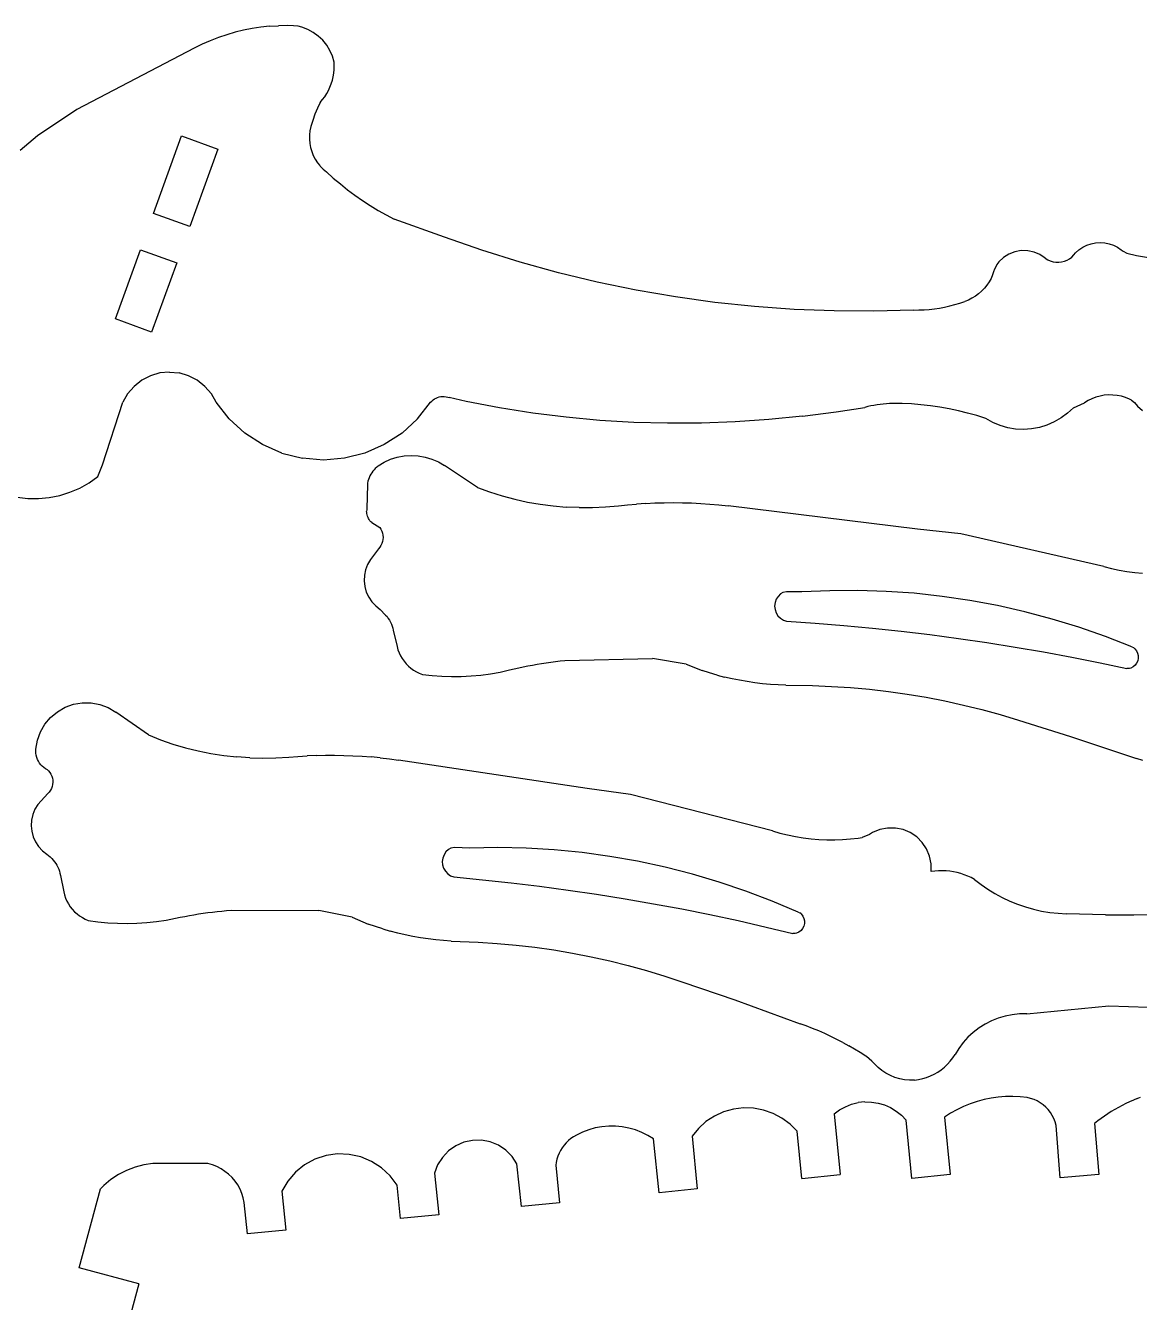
# Model space of a CAD drawing. Extents: x -177 to 177, y -98 to 98.
# Drawn here: x -21.1 to 54.9, y 11.2 to 98.3 of the extents above; entities that cross this region are included whole.
import ezdxf

# ---------------------------------------------------------------- set-up
doc = ezdxf.new("R2010")
doc.units = 0
doc.header["$MEASUREMENT"] = 0
doc.layers.get('0').update_dxf_attribs({"linetype": 'CONTINUOUS'})

msp = doc.modelspace()

# ---------------------------------------------------------------- linework, layer by layer
for p, q in [((-7.371, 97.635), (-7.937, 97.442)), ((-6.796, 97.802), (-7.371, 97.635)), ((-6.215, 97.944), (-6.796, 97.802)), ((-5.628, 98.06), (-6.215, 97.944)), ((-5.037, 98.15), (-5.628, 98.06)), ((-4.442, 98.215), (-5.037, 98.15)), ((-4.442, 98.215), (-3.845, 98.253)), ((-3.247, 98.265), (-3.845, 98.253)), ((-2.807, 98.255), (-3.247, 98.265)), ((-2.495, 98.214), (-2.807, 98.255)), ((-2.236, 98.153), (-2.495, 98.214)), ((-1.84, 98.002), (-2.236, 98.153)), ((-1.467, 97.799), (-1.84, 98.002)), ((-1.123, 97.55), (-1.467, 97.799)), ((-9.578, 96.719), (-17.591, 92.539)), ((-9.042, 96.984), (-9.578, 96.719)), ((-8.495, 97.226), (-9.042, 96.984)), ((-7.937, 97.442), (-8.495, 97.226)), ((-0.816, 97.257), (-1.123, 97.55)), ((-0.55, 96.926), (-0.816, 97.257)), ((-0.331, 96.563), (-0.55, 96.926)), ((-0.161, 96.174), (-0.331, 96.563)), ((-0.043, 95.766), (-0.161, 96.174)), ((-0.105, 94.776), (-0.065, 95.022)), ((-0.065, 95.022), (-0.041, 95.269)), ((-0.034, 95.518), (-0.043, 95.766)), ((-0.041, 95.269), (-0.034, 95.518)), ((-0.325, 94.064), (-0.236, 94.297)), ((-0.236, 94.297), (-0.162, 94.534)), ((-0.162, 94.534), (-0.105, 94.776)), ((-0.995, 93.023), (-0.833, 93.212)), ((-0.833, 93.212), (-0.685, 93.412)), ((-0.685, 93.412), (-0.55, 93.621)), ((-0.55, 93.621), (-0.43, 93.839)), ((-0.43, 93.839), (-0.325, 94.064)), ((-17.591, 92.539), (-20.274, 90.751)), ((-1.186, 92.624), (-1.356, 92.215)), ((-0.995, 93.023), (-1.186, 92.624)), ((-1.504, 91.798), (-1.629, 91.373)), ((-1.356, 92.215), (-1.504, 91.798)), ((-20.274, 90.751), (-21.452, 89.749)), ((-12.358, 85.439), (-10.446, 90.73)), ((-10.446, 90.73), (-7.978, 89.837)), ((-1.722, 90.804), (-1.726, 90.516)), ((-1.69, 91.091), (-1.722, 90.804)), ((-1.629, 91.373), (-1.69, 91.091)), ((-7.978, 89.837), (-9.889, 84.547)), ((-1.726, 90.516), (-1.702, 90.228)), ((-1.702, 90.228), (-1.649, 89.945)), ((-1.649, 89.945), (-1.569, 89.667)), ((-1.569, 89.667), (-1.463, 89.399)), ((-1.463, 89.399), (-1.33, 89.143)), ((-1.33, 89.143), (-1.173, 88.901)), ((-1.173, 88.901), (-1.027, 88.718)), ((-1.027, 88.718), (-1.023, 88.715)), ((-1.023, 88.715), (-0.993, 88.676)), ((-0.993, 88.676), (-0.791, 88.469)), ((-0.791, 88.469), (-0.57, 88.284)), ((-0.57, 88.284), (-0.101, 87.864)), ((-0.101, 87.864), (0.381, 87.458)), ((0.381, 87.458), (0.874, 87.067)), ((0.874, 87.067), (1.38, 86.692)), ((1.38, 86.692), (1.896, 86.331)), ((1.896, 86.331), (2.423, 85.987)), ((-9.889, 84.547), (-12.358, 85.439)), ((2.423, 85.987), (2.96, 85.658)), ((2.96, 85.658), (3.507, 85.346)), ((3.507, 85.346), (4.063, 85.051)), ((7.476, 83.832), (4.063, 85.051)), ((10.041, 82.936), (7.476, 83.832)), ((-14.957, 78.248), (-13.25, 82.971)), ((-13.25, 82.971), (-10.782, 82.079)), ((12.634, 82.125), (10.041, 82.936)), ((46.388, 82.831), (45.978, 82.672)), ((46.821, 82.908), (46.388, 82.831)), ((47.261, 82.901), (46.821, 82.908)), ((47.691, 82.81), (47.261, 82.901)), ((48.096, 82.639), (47.691, 82.81)), ((50.406, 82.613), (50.524, 82.769)), ((50.524, 82.769), (50.758, 82.972)), ((50.758, 82.972), (51.016, 83.142)), ((51.016, 83.142), (51.294, 83.278)), ((51.294, 83.278), (51.588, 83.377)), ((51.588, 83.377), (51.892, 83.437)), ((51.892, 83.437), (52.201, 83.457)), ((52.201, 83.457), (52.51, 83.437)), ((52.51, 83.437), (52.813, 83.377)), ((52.813, 83.377), (53.107, 83.278)), ((53.107, 83.278), (53.385, 83.142)), ((53.385, 83.142), (53.644, 82.972)), ((53.644, 82.972), (53.77, 82.863)), ((53.77, 82.863), (54.017, 82.738)), ((-10.782, 82.079), (-12.488, 77.356)), ((15.252, 81.401), (12.634, 82.125)), ((45.15, 81.953), (44.974, 81.58)), ((45.284, 82.139), (45.15, 81.953)), ((45.606, 82.439), (45.284, 82.139)), ((45.978, 82.672), (45.606, 82.439)), ((48.461, 82.394), (48.096, 82.639)), ((48.461, 82.394), (48.626, 82.289)), ((48.626, 82.289), (48.803, 82.207)), ((48.803, 82.207), (48.99, 82.149)), ((48.99, 82.149), (49.184, 82.118)), ((49.184, 82.118), (49.379, 82.113)), ((49.379, 82.113), (49.573, 82.135)), ((49.573, 82.135), (49.763, 82.183)), ((49.763, 82.183), (49.944, 82.257)), ((49.944, 82.257), (50.114, 82.354)), ((50.114, 82.354), (50.269, 82.473)), ((50.269, 82.473), (50.406, 82.613)), ((54.017, 82.738), (54.683, 82.587)), ((54.683, 82.587), (55.495, 82.436)), ((17.893, 80.763), (15.252, 81.401)), ((44.757, 81.015), (44.624, 80.777)), ((44.868, 81.263), (44.757, 81.015)), ((44.958, 81.52), (44.868, 81.263)), ((44.974, 81.58), (44.958, 81.52)), ((20.554, 80.213), (17.893, 80.763)), ((23.231, 79.751), (20.554, 80.213)), ((44.113, 80.143), (43.909, 79.963)), ((44.302, 80.34), (44.113, 80.143)), ((44.472, 80.552), (44.302, 80.34)), ((44.624, 80.777), (44.472, 80.552)), ((25.922, 79.379), (23.231, 79.751)), ((28.624, 79.095), (25.922, 79.379)), ((42.286, 79.224), (42.626, 79.324)), ((42.626, 79.324), (42.963, 79.436)), ((43.216, 79.537), (42.963, 79.436)), ((43.459, 79.659), (43.216, 79.537)), ((43.69, 79.802), (43.459, 79.659)), ((43.909, 79.963), (43.69, 79.802)), ((31.334, 78.901), (28.624, 79.095)), ((34.049, 78.797), (31.334, 78.901)), ((36.765, 78.782), (34.049, 78.797)), ((39.481, 78.858), (36.765, 78.782)), ((39.481, 78.858), (39.836, 78.861)), ((39.836, 78.861), (40.19, 78.876)), ((40.19, 78.876), (40.544, 78.903)), ((40.544, 78.903), (40.896, 78.943)), ((40.896, 78.943), (41.247, 78.995)), ((41.247, 78.995), (41.596, 79.059)), ((41.596, 79.059), (41.943, 79.136)), ((41.943, 79.136), (42.286, 79.224)), ((-12.488, 77.356), (-14.957, 78.248)), ((-13.169, 74.065), (-13.692, 73.65)), ((-12.577, 74.373), (-13.169, 74.065)), ((-11.936, 74.562), (-12.577, 74.373)), ((-11.272, 74.626), (-11.936, 74.562)), ((-11.272, 74.626), (-10.607, 74.562)), ((-9.967, 74.373), (-10.607, 74.562)), ((-9.374, 74.065), (-9.967, 74.373)), ((-8.851, 73.65), (-9.374, 74.065)), ((-13.692, 73.65), (-14.127, 73.144)), ((-8.417, 73.144), (-8.851, 73.65)), ((-15.849, 68.288), (-14.457, 72.563)), ((-14.127, 73.144), (-14.457, 72.563)), ((-8.087, 72.563), (-8.417, 73.144)), ((-7.197, 71.43), (-8.087, 72.563)), ((5.649, 71.43), (6.538, 72.563)), ((6.538, 72.563), (6.619, 72.648)), ((6.619, 72.648), (6.707, 72.724)), ((6.707, 72.724), (6.803, 72.791)), ((6.803, 72.791), (6.905, 72.847)), ((6.905, 72.847), (7.012, 72.892)), ((7.012, 72.892), (7.124, 72.926)), ((7.124, 72.926), (7.238, 72.949)), ((7.238, 72.949), (7.354, 72.959)), ((7.354, 72.959), (7.471, 72.958)), ((7.471, 72.958), (7.587, 72.944)), ((7.587, 72.944), (7.701, 72.918)), ((7.701, 72.918), (7.811, 72.881)), ((8.96, 72.623), (7.811, 72.881)), ((11.225, 72.189), (8.96, 72.623)), ((36.565, 72.311), (36.357, 72.265)), ((36.775, 72.352), (36.565, 72.311)), ((36.986, 72.388), (36.775, 72.352)), ((37.198, 72.418), (36.986, 72.388)), ((37.41, 72.443), (37.198, 72.418)), ((37.623, 72.463), (37.41, 72.443)), ((37.836, 72.478), (37.623, 72.463)), ((38.05, 72.487), (37.836, 72.478)), ((38.263, 72.491), (38.05, 72.487)), ((38.477, 72.489), (38.263, 72.491)), ((38.691, 72.483), (38.477, 72.489)), ((39.337, 72.449), (38.691, 72.483)), ((39.981, 72.396), (39.337, 72.449)), ((40.623, 72.322), (39.981, 72.396)), ((41.263, 72.228), (40.623, 72.322)), ((50.374, 72.194), (51.124, 72.532)), ((51.375, 72.683), (51.124, 72.532)), ((51.638, 72.81), (51.375, 72.683)), ((51.913, 72.912), (51.638, 72.81)), ((52.196, 72.989), (51.913, 72.912)), ((52.484, 73.039), (52.196, 72.989)), ((52.776, 73.063), (52.484, 73.039)), ((53.069, 73.059), (52.776, 73.063)), ((53.361, 73.028), (53.069, 73.059)), ((53.648, 72.971), (53.361, 73.028)), ((53.929, 72.887), (53.648, 72.971)), ((54.2, 72.778), (53.929, 72.887)), ((54.337, 72.708), (54.2, 72.778)), ((54.337, 72.708), (54.553, 72.54)), ((54.553, 72.54), (54.759, 72.306)), ((54.759, 72.306), (55.099, 72.01)), ((13.503, 71.829), (11.225, 72.189)), ((15.792, 71.543), (13.503, 71.829)), ((18.088, 71.33), (15.792, 71.543)), ((31.902, 71.613), (29.607, 71.381)), ((31.902, 71.613), (34.187, 71.92)), ((34.187, 71.92), (36.149, 72.214)), ((36.357, 72.265), (36.149, 72.214)), ((41.899, 72.114), (41.263, 72.228)), ((42.532, 71.981), (41.899, 72.114)), ((43.16, 71.827), (42.532, 71.981)), ((43.783, 71.654), (43.16, 71.827)), ((44.4, 71.461), (43.783, 71.654)), ((44.873, 71.194), (44.4, 71.461)), ((49.544, 71.494), (49.073, 71.22)), ((49.979, 71.82), (49.544, 71.494)), ((50.374, 72.194), (49.979, 71.82)), ((-6.135, 70.458), (-7.197, 71.43)), ((5.649, 71.43), (4.586, 70.458)), ((20.39, 71.192), (18.088, 71.33)), ((22.696, 71.128), (20.39, 71.192)), ((25.002, 71.138), (22.696, 71.128)), ((27.306, 71.222), (25.002, 71.138)), ((29.607, 71.381), (27.306, 71.222)), ((45.375, 70.982), (44.873, 71.194)), ((45.897, 70.83), (45.375, 70.982)), ((46.433, 70.74), (45.897, 70.83)), ((46.977, 70.712), (46.433, 70.74)), ((47.519, 70.746), (46.977, 70.712)), ((48.055, 70.844), (47.519, 70.746)), ((48.575, 71.002), (48.055, 70.844)), ((49.073, 71.22), (48.575, 71.002)), ((-4.927, 69.673), (-6.135, 70.458)), ((4.586, 70.458), (3.379, 69.673)), ((-3.606, 69.096), (-4.927, 69.673)), ((-3.606, 69.096), (-2.21, 68.744)), ((2.058, 69.096), (0.662, 68.744)), ((3.379, 69.673), (2.058, 69.096)), ((3.806, 68.675), (4.263, 68.82)), ((4.263, 68.82), (4.735, 68.91)), ((4.735, 68.91), (5.214, 68.941)), ((5.214, 68.941), (5.693, 68.915)), ((5.693, 68.915), (6.166, 68.831)), ((6.166, 68.831), (6.625, 68.691)), ((-16.149, 67.501), (-15.849, 68.288)), ((-0.774, 68.626), (-2.21, 68.744)), ((0.662, 68.744), (-0.774, 68.626)), ((2.677, 67.964), (2.596, 67.865)), ((2.765, 68.058), (2.677, 67.964)), ((2.86, 68.144), (2.765, 68.058)), ((2.86, 68.144), (2.96, 68.224)), ((2.96, 68.224), (3.369, 68.475)), ((3.369, 68.475), (3.806, 68.675)), ((6.625, 68.691), (7.064, 68.497)), ((7.064, 68.497), (7.476, 68.251)), ((9.726, 66.751), (7.476, 68.251)), ((-16.745, 67.075), (-16.149, 67.501)), ((2.267, 67.176), (2.241, 67.051)), ((2.301, 67.3), (2.267, 67.176)), ((2.344, 67.42), (2.301, 67.3)), ((2.395, 67.538), (2.344, 67.42)), ((2.455, 67.652), (2.395, 67.538)), ((2.522, 67.761), (2.455, 67.652)), ((2.596, 67.865), (2.522, 67.761)), ((-19.476, 66.062), (-18.757, 66.205)), ((-18.757, 66.205), (-18.057, 66.423)), ((-18.057, 66.423), (-17.384, 66.714)), ((-17.384, 66.714), (-16.745, 67.075)), ((2.224, 66.924), (2.187, 65.32)), ((2.241, 67.051), (2.224, 66.924)), ((9.726, 66.751), (10.563, 66.447)), ((10.563, 66.447), (11.412, 66.18)), ((-21.666, 66.099), (-20.939, 66.009)), ((-20.939, 66.009), (-20.206, 65.997)), ((-20.206, 65.997), (-19.476, 66.062)), ((11.412, 66.18), (12.272, 65.95)), ((12.272, 65.95), (13.142, 65.759)), ((13.142, 65.759), (14.018, 65.606)), ((14.018, 65.606), (14.901, 65.492)), ((14.901, 65.492), (15.788, 65.417)), ((16.678, 65.38), (15.788, 65.417)), ((16.678, 65.38), (17.568, 65.383)), ((17.568, 65.383), (18.457, 65.425)), ((18.457, 65.425), (19.344, 65.506)), ((19.344, 65.506), (19.965, 65.571)), ((19.965, 65.571), (20.588, 65.623)), ((21.211, 65.665), (20.588, 65.623)), ((21.211, 65.665), (21.835, 65.694)), ((21.835, 65.694), (22.459, 65.712)), ((22.459, 65.712), (23.084, 65.718)), ((23.084, 65.718), (23.709, 65.712)), ((23.709, 65.712), (24.333, 65.694)), ((24.333, 65.694), (24.957, 65.665)), ((24.957, 65.665), (25.581, 65.623)), ((25.581, 65.623), (26.203, 65.571)), ((26.203, 65.571), (26.824, 65.506)), ((39.744, 63.915), (26.824, 65.506)), ((2.178, 65.232), (2.175, 65.144)), ((2.18, 65.056), (2.175, 65.144)), ((2.187, 65.32), (2.178, 65.232)), ((2.191, 64.968), (2.18, 65.056)), ((2.21, 64.881), (2.191, 64.968)), ((2.236, 64.797), (2.21, 64.881)), ((2.268, 64.714), (2.236, 64.797)), ((2.306, 64.635), (2.268, 64.714)), ((2.351, 64.559), (2.306, 64.635)), ((2.402, 64.486), (2.351, 64.559)), ((2.458, 64.418), (2.402, 64.486)), ((2.52, 64.355), (2.458, 64.418)), ((2.52, 64.355), (3.071, 64.017)), ((3.071, 64.017), (3.151, 63.898)), ((3.151, 63.898), (3.215, 63.769)), ((3.215, 63.769), (3.261, 63.632)), ((3.261, 63.632), (3.289, 63.491)), ((42.708, 63.586), (39.744, 63.915)), ((3.151, 62.797), (3.071, 62.677)), ((3.215, 62.926), (3.151, 62.797)), ((3.261, 63.062), (3.215, 62.926)), ((3.289, 63.204), (3.261, 63.062)), ((3.289, 63.491), (3.298, 63.347)), ((3.298, 63.347), (3.289, 63.204)), ((52.447, 61.357), (42.708, 63.586)), ((2.976, 62.569), (2.434, 61.834)), ((3.071, 62.677), (2.976, 62.569)), ((2.102, 61.14), (2.023, 60.762)), ((2.24, 61.5), (2.102, 61.14)), ((2.434, 61.834), (2.24, 61.5)), ((52.447, 61.357), (52.969, 61.223)), ((52.969, 61.223), (53.496, 61.111)), ((53.496, 61.111), (54.027, 61.019)), ((54.027, 61.019), (54.561, 60.947)), ((2.023, 60.762), (2.005, 60.377)), ((2.005, 60.377), (2.048, 59.993)), ((54.561, 60.947), (55.098, 60.896)), ((2.048, 59.993), (2.152, 59.621)), ((2.152, 59.621), (2.313, 59.27)), ((2.313, 59.27), (2.528, 58.95)), ((30.235, 59.322), (30.108, 59.123)), ((30.402, 59.489), (30.235, 59.322)), ((30.55, 59.581), (30.402, 59.489)), ((30.816, 59.638), (30.55, 59.581)), ((31.851, 59.626), (30.816, 59.638)), ((33.767, 59.712), (31.851, 59.626)), ((35.684, 59.725), (33.767, 59.712)), ((37.6, 59.664), (35.684, 59.725)), ((39.513, 59.531), (37.6, 59.664)), ((41.42, 59.324), (39.513, 59.531)), ((43.317, 59.045), (41.42, 59.324)), ((2.528, 58.95), (2.791, 58.667)), ((2.791, 58.667), (3.095, 58.43)), ((3.095, 58.43), (3.47, 58.051)), ((30.029, 58.9), (30.001, 58.665)), ((30.001, 58.665), (30.027, 58.43)), ((30.027, 58.43), (30.104, 58.206)), ((30.108, 59.123), (30.029, 58.9)), ((45.202, 58.694), (43.317, 59.045)), ((47.072, 58.271), (45.202, 58.694)), ((3.47, 58.051), (3.565, 57.939)), ((3.565, 57.939), (3.651, 57.821)), ((3.651, 57.821), (3.73, 57.697)), ((3.73, 57.697), (3.8, 57.568)), ((3.8, 57.568), (3.861, 57.434)), ((30.104, 58.206), (30.228, 58.005)), ((30.228, 58.005), (30.395, 57.837)), ((30.395, 57.837), (30.594, 57.71)), ((30.594, 57.71), (30.817, 57.63)), ((30.817, 57.63), (32.774, 57.498)), ((32.774, 57.498), (34.73, 57.34)), ((48.925, 57.777), (47.072, 58.271)), ((50.757, 57.213), (48.925, 57.777)), ((3.861, 57.434), (3.913, 57.297)), ((3.913, 57.297), (3.956, 57.156)), ((3.956, 57.156), (3.989, 57.013)), ((3.989, 57.013), (4.253, 55.901)), ((34.73, 57.34), (36.684, 57.157)), ((36.684, 57.157), (38.635, 56.95)), ((38.635, 56.95), (40.584, 56.717)), ((40.584, 56.717), (42.529, 56.459)), ((52.567, 56.578), (50.757, 57.213)), ((4.253, 55.901), (4.312, 55.686)), ((42.529, 56.459), (44.471, 56.176)), ((44.471, 56.176), (46.409, 55.868)), ((46.409, 55.868), (48.343, 55.535)), ((54.351, 55.876), (52.567, 56.578)), ((54.351, 55.876), (54.471, 55.827)), ((54.559, 55.749), (54.471, 55.827)), ((4.312, 55.686), (4.389, 55.476)), ((4.389, 55.476), (4.484, 55.274)), ((4.484, 55.274), (4.595, 55.08)), ((4.595, 55.08), (4.723, 54.897)), ((4.723, 54.897), (4.866, 54.725)), ((14.742, 54.839), (15.058, 54.88)), ((15.058, 54.88), (15.375, 54.916)), ((15.375, 54.916), (15.692, 54.949)), ((15.692, 54.949), (21.664, 55.096)), ((23.957, 54.695), (21.664, 55.096)), ((48.343, 55.535), (50.272, 55.177)), ((50.272, 55.177), (52.197, 54.795)), ((54.559, 55.749), (54.672, 55.612)), ((54.672, 55.612), (54.753, 55.454)), ((54.764, 54.93), (54.691, 54.768)), ((54.753, 55.454), (54.796, 55.282)), ((54.8, 55.104), (54.764, 54.93)), ((54.796, 55.282), (54.8, 55.104)), ((4.866, 54.725), (5.022, 54.566)), ((5.022, 54.566), (5.192, 54.421)), ((5.192, 54.421), (5.374, 54.291)), ((5.374, 54.291), (5.566, 54.178)), ((5.566, 54.178), (5.767, 54.08)), ((5.767, 54.08), (5.976, 54.001)), ((9.958, 53.955), (10.617, 54.045)), ((10.617, 54.045), (11.272, 54.162)), ((11.272, 54.162), (11.922, 54.307)), ((11.922, 54.307), (12.232, 54.381)), ((12.232, 54.381), (12.543, 54.451)), ((12.543, 54.451), (12.855, 54.518)), ((12.855, 54.518), (13.168, 54.581)), ((13.168, 54.581), (13.481, 54.64)), ((13.481, 54.64), (13.795, 54.696)), ((13.795, 54.696), (14.11, 54.747)), ((14.11, 54.747), (14.426, 54.795)), ((14.426, 54.795), (14.742, 54.839)), ((23.957, 54.695), (25.063, 54.263)), ((25.566, 54.103), (25.063, 54.263)), ((26.073, 53.956), (25.566, 54.103)), ((52.197, 54.795), (54.023, 54.407)), ((54.195, 54.407), (54.023, 54.407)), ((54.289, 54.431), (54.195, 54.407)), ((54.447, 54.512), (54.289, 54.431)), ((54.583, 54.626), (54.447, 54.512)), ((54.691, 54.768), (54.583, 54.626)), ((5.976, 54.001), (6.637, 53.924)), ((6.637, 53.924), (7.3, 53.874)), ((7.3, 53.874), (7.965, 53.852)), ((7.965, 53.852), (8.631, 53.859)), ((8.631, 53.859), (9.295, 53.893)), ((9.295, 53.893), (9.958, 53.955)), ((26.073, 53.956), (26.584, 53.822)), ((27.098, 53.703), (26.584, 53.822)), ((27.615, 53.597), (27.098, 53.703)), ((28.135, 53.506), (27.615, 53.597)), ((28.657, 53.428), (28.135, 53.506)), ((29.181, 53.364), (28.657, 53.428)), ((29.707, 53.315), (29.181, 53.364)), ((30.233, 53.279), (29.707, 53.315)), ((30.761, 53.258), (30.233, 53.279)), ((30.761, 53.258), (32.587, 53.234)), ((32.587, 53.234), (33.885, 53.184)), ((33.885, 53.184), (35.18, 53.101)), ((35.18, 53.101), (36.474, 52.985)), ((36.474, 52.985), (37.764, 52.836)), ((37.764, 52.836), (39.049, 52.654)), ((39.049, 52.654), (40.33, 52.439)), ((40.33, 52.439), (41.605, 52.192)), ((-19.38, 51.067), (-18.913, 51.455)), ((-18.913, 51.455), (-18.387, 51.756)), ((-18.387, 51.756), (-17.815, 51.961)), ((-17.815, 51.961), (-17.217, 52.063)), ((-17.217, 52.063), (-16.61, 52.058)), ((-16.61, 52.058), (-16.014, 51.948)), ((-16.014, 51.948), (-15.445, 51.735)), ((-15.445, 51.735), (-14.923, 51.427)), ((-12.714, 49.867), (-14.923, 51.427)), ((41.605, 52.192), (42.873, 51.912)), ((42.873, 51.912), (44.133, 51.599)), ((44.133, 51.599), (45.385, 51.255)), ((-20.075, 50.077), (-19.771, 50.603)), ((-19.771, 50.603), (-19.38, 51.067)), ((45.385, 51.255), (46.628, 50.878)), ((46.628, 50.878), (50.188, 49.763)), ((-20.282, 49.507), (-20.075, 50.077)), ((-12.714, 49.867), (-11.886, 49.54)), ((50.188, 49.763), (54.688, 48.263)), ((-20.392, 48.766), (-20.387, 48.909)), ((-20.387, 48.909), (-20.282, 49.507)), ((-11.886, 49.54), (-11.044, 49.25)), ((-11.044, 49.25), (-10.191, 48.998)), ((-10.191, 48.998), (-9.327, 48.783)), ((-9.327, 48.783), (-8.454, 48.606)), ((-20.383, 48.622), (-20.392, 48.766)), ((-20.36, 48.48), (-20.383, 48.622)), ((-20.323, 48.341), (-20.36, 48.48)), ((-20.272, 48.206), (-20.323, 48.341)), ((-20.208, 48.078), (-20.272, 48.206)), ((-20.132, 47.956), (-20.208, 48.078)), ((-20.043, 47.842), (-20.132, 47.956)), ((-8.454, 48.606), (-7.575, 48.468)), ((-7.575, 48.468), (-6.69, 48.369)), ((-5.802, 48.309), (-6.69, 48.369)), ((-5.802, 48.309), (-4.912, 48.288)), ((-4.912, 48.288), (-4.022, 48.305)), ((-4.022, 48.305), (-3.133, 48.362)), ((-3.133, 48.362), (-2.51, 48.41)), ((-2.51, 48.41), (-1.887, 48.446)), ((-1.263, 48.471), (-1.887, 48.446)), ((-1.263, 48.471), (-0.638, 48.483)), ((-0.638, 48.483), (-0.013, 48.484)), ((-0.013, 48.484), (0.611, 48.473)), ((0.611, 48.473), (1.236, 48.45)), ((1.236, 48.45), (1.859, 48.416)), ((1.859, 48.416), (2.482, 48.37)), ((3.104, 48.312), (2.482, 48.37)), ((3.104, 48.312), (3.725, 48.242)), ((3.725, 48.242), (4.345, 48.16)), ((17.217, 46.222), (4.345, 48.16)), ((55.122, 48.12), (54.688, 48.263)), ((-19.944, 47.737), (-20.043, 47.842)), ((-19.835, 47.643), (-19.944, 47.737)), ((-19.718, 47.561), (-19.835, 47.643)), ((-19.592, 47.49), (-19.718, 47.561)), ((-19.533, 47.425), (-19.592, 47.49)), ((-19.533, 47.425), (-19.441, 47.314)), ((-19.441, 47.314), (-19.364, 47.192)), ((-19.364, 47.192), (-19.304, 47.061)), ((-19.304, 47.061), (-19.261, 46.924)), ((-19.326, 46.219), (-19.394, 46.092)), ((-19.276, 46.354), (-19.326, 46.219)), ((-19.244, 46.494), (-19.276, 46.354)), ((-19.261, 46.924), (-19.237, 46.782)), ((-19.231, 46.638), (-19.244, 46.494)), ((-19.237, 46.782), (-19.231, 46.638)), ((20.17, 45.812), (17.217, 46.222)), ((-19.575, 45.868), (-20.255, 45.126)), ((-19.477, 45.974), (-19.575, 45.868)), ((-19.394, 46.092), (-19.477, 45.974)), ((29.846, 43.321), (20.17, 45.812)), ((-20.594, 44.439), (-20.677, 44.064)), ((-20.452, 44.796), (-20.594, 44.439)), ((-20.255, 45.126), (-20.452, 44.796)), ((-20.677, 44.064), (-20.7, 43.681)), ((-20.7, 43.681), (-20.662, 43.298)), ((-20.662, 43.298), (-20.564, 42.927)), ((-20.564, 42.927), (-20.408, 42.576)), ((29.846, 43.321), (30.364, 43.173)), ((30.364, 43.173), (30.888, 43.047)), ((30.888, 43.047), (31.416, 42.94)), ((31.416, 42.94), (31.948, 42.854)), ((31.948, 42.854), (32.483, 42.789)), ((32.483, 42.789), (33.02, 42.745)), ((33.02, 42.745), (33.558, 42.721)), ((33.558, 42.721), (34.097, 42.718)), ((34.097, 42.718), (34.635, 42.737)), ((34.635, 42.737), (35.173, 42.776)), ((35.173, 42.776), (35.708, 42.836)), ((35.708, 42.836), (35.965, 42.875)), ((36.474, 43.071), (35.965, 42.875)), ((36.685, 43.211), (36.474, 43.071)), ((37.178, 43.414), (36.685, 43.211)), ((37.701, 43.516), (37.178, 43.414)), ((38.233, 43.515), (37.701, 43.516)), ((38.756, 43.411), (38.233, 43.515)), ((39.248, 43.207), (38.756, 43.411)), ((39.691, 42.911), (39.248, 43.207)), ((40.068, 42.535), (39.691, 42.911)), ((-20.408, 42.576), (-20.198, 42.254)), ((-20.198, 42.254), (-19.939, 41.97)), ((-19.939, 41.97), (-19.639, 41.73)), ((7.586, 41.887), (7.455, 41.691)), ((7.759, 42.049), (7.586, 41.887)), ((7.909, 42.137), (7.759, 42.049)), ((8.176, 42.187), (7.909, 42.137)), ((9.21, 42.147), (8.176, 42.187)), ((11.128, 42.181), (9.21, 42.147)), ((13.045, 42.142), (11.128, 42.181)), ((14.959, 42.03), (13.045, 42.142)), ((16.867, 41.845), (14.959, 42.03)), ((18.767, 41.587), (16.867, 41.845)), ((40.365, 42.093), (40.068, 42.535)), ((40.571, 41.601), (40.365, 42.093)), ((-19.639, 41.73), (-19.521, 41.643)), ((-19.521, 41.643), (-19.408, 41.549)), ((-19.408, 41.549), (-19.302, 41.448)), ((-19.302, 41.448), (-19.203, 41.339)), ((-19.203, 41.339), (-19.111, 41.225)), ((-19.111, 41.225), (-19.028, 41.104)), ((-19.028, 41.104), (-18.952, 40.978)), ((-18.952, 40.978), (-18.886, 40.847)), ((7.37, 41.47), (7.336, 41.236)), ((7.336, 41.236), (7.355, 41)), ((7.355, 41), (7.425, 40.775)), ((7.455, 41.691), (7.37, 41.47)), ((20.656, 41.257), (18.767, 41.587)), ((22.531, 40.855), (20.656, 41.257)), ((40.676, 41.079), (40.571, 41.601)), ((40.679, 40.546), (40.676, 41.079)), ((-18.886, 40.847), (-18.828, 40.712)), ((-18.828, 40.712), (-18.78, 40.573)), ((-18.78, 40.573), (-18.741, 40.432)), ((-18.741, 40.432), (-18.711, 40.288)), ((-18.711, 40.288), (-18.478, 39.169)), ((7.425, 40.775), (7.545, 40.57)), ((7.545, 40.57), (7.706, 40.398)), ((7.706, 40.398), (7.902, 40.265)), ((7.902, 40.265), (8.122, 40.18)), ((8.122, 40.18), (10.076, 39.994)), ((24.389, 40.381), (22.531, 40.855)), ((26.228, 39.838), (24.389, 40.381)), ((40.931, 40.579), (40.679, 40.546)), ((41.185, 40.598), (40.931, 40.579)), ((41.439, 40.603), (41.185, 40.598)), ((41.693, 40.593), (41.439, 40.603)), ((41.947, 40.569), (41.693, 40.593)), ((42.198, 40.531), (41.947, 40.569)), ((42.447, 40.479), (42.198, 40.531)), ((42.693, 40.414), (42.447, 40.479)), ((42.935, 40.334), (42.693, 40.414)), ((43.172, 40.241), (42.935, 40.334)), ((43.403, 40.135), (43.172, 40.241)), ((43.628, 40.016), (43.403, 40.135)), ((10.076, 39.994), (12.027, 39.784)), ((12.027, 39.784), (13.975, 39.549)), ((13.975, 39.549), (15.92, 39.288)), ((15.92, 39.288), (17.862, 39.003)), ((28.045, 39.224), (26.228, 39.838)), ((29.836, 38.541), (28.045, 39.224)), ((43.628, 40.016), (44.076, 39.668)), ((44.076, 39.668), (44.543, 39.344)), ((44.543, 39.344), (45.027, 39.047)), ((-18.478, 39.169), (-18.425, 38.952)), ((-18.425, 38.952), (-18.354, 38.74)), ((-18.354, 38.74), (-18.265, 38.535)), ((-18.265, 38.535), (-18.158, 38.339)), ((-18.158, 38.339), (-18.036, 38.152)), ((17.862, 39.003), (19.799, 38.692)), ((19.799, 38.692), (21.733, 38.357)), ((21.733, 38.357), (23.662, 37.997)), ((31.601, 37.79), (29.836, 38.541)), ((45.027, 39.047), (45.527, 38.776)), ((45.527, 38.776), (46.041, 38.534)), ((46.041, 38.534), (46.568, 38.32)), ((-18.036, 38.152), (-17.898, 37.977)), ((-17.898, 37.977), (-17.745, 37.814)), ((-17.745, 37.814), (-17.579, 37.664)), ((-17.579, 37.664), (-17.401, 37.529)), ((-17.401, 37.529), (-17.212, 37.41)), ((-10.543, 37.434), (-10.23, 37.496)), ((-10.23, 37.496), (-9.917, 37.554)), ((-9.917, 37.554), (-9.602, 37.608)), ((-9.602, 37.608), (-9.287, 37.659)), ((-9.287, 37.659), (-8.972, 37.706)), ((-8.972, 37.706), (-8.656, 37.749)), ((-8.656, 37.749), (-8.339, 37.788)), ((-8.339, 37.788), (-8.022, 37.824)), ((-8.022, 37.824), (-7.705, 37.856)), ((-7.705, 37.856), (-7.387, 37.884)), ((-7.387, 37.884), (-7.069, 37.908)), ((-7.069, 37.908), (-1.095, 37.894)), ((1.186, 37.43), (-1.095, 37.894)), ((23.662, 37.997), (25.586, 37.612)), ((25.586, 37.612), (27.505, 37.202)), ((31.601, 37.79), (31.719, 37.738)), ((31.805, 37.658), (31.719, 37.738)), ((31.805, 37.658), (31.915, 37.518)), ((31.915, 37.518), (31.991, 37.358)), ((46.568, 38.32), (47.105, 38.136)), ((47.105, 38.136), (47.652, 37.982)), ((47.652, 37.982), (48.206, 37.858)), ((48.206, 37.858), (48.767, 37.764)), ((48.767, 37.764), (49.331, 37.702)), ((49.331, 37.702), (49.899, 37.671)), ((52.563, 37.599), (49.899, 37.671)), ((52.563, 37.599), (53.535, 37.589)), ((53.535, 37.589), (54.508, 37.599)), ((54.508, 37.599), (55.479, 37.627)), ((-17.212, 37.41), (-17.013, 37.308)), ((-17.013, 37.308), (-16.807, 37.223)), ((-16.807, 37.223), (-16.148, 37.127)), ((-16.148, 37.127), (-15.486, 37.06)), ((-15.486, 37.06), (-14.822, 37.02)), ((-14.822, 37.02), (-14.157, 37.009)), ((-14.157, 37.009), (-13.492, 37.025)), ((-13.492, 37.025), (-12.828, 37.069)), ((-12.828, 37.069), (-12.166, 37.141)), ((-12.166, 37.141), (-11.508, 37.241)), ((-11.508, 37.241), (-10.855, 37.368)), ((-10.855, 37.368), (-10.543, 37.434)), ((1.186, 37.43), (2.281, 36.969)), ((2.779, 36.795), (2.281, 36.969)), ((3.282, 36.635), (2.779, 36.795)), ((3.282, 36.635), (3.789, 36.488)), ((27.505, 37.202), (29.418, 36.768)), ((29.418, 36.768), (31.233, 36.332)), ((31.911, 36.674), (31.799, 36.535)), ((31.988, 36.834), (31.911, 36.674)), ((32.029, 37.007), (31.988, 36.834)), ((31.991, 37.358), (32.03, 37.184)), ((32.03, 37.184), (32.029, 37.007)), ((4.299, 36.354), (3.789, 36.488)), ((4.813, 36.235), (4.299, 36.354)), ((5.331, 36.129), (4.813, 36.235)), ((5.85, 36.037), (5.331, 36.129)), ((6.372, 35.959), (5.85, 36.037)), ((6.896, 35.896), (6.372, 35.959)), ((7.422, 35.846), (6.896, 35.896)), ((7.949, 35.811), (7.422, 35.846)), ((7.949, 35.811), (9.773, 35.738)), ((9.773, 35.738), (11.069, 35.653)), ((31.405, 36.327), (31.233, 36.332)), ((31.5, 36.348), (31.405, 36.327)), ((31.66, 36.425), (31.5, 36.348)), ((31.799, 36.535), (31.66, 36.425)), ((11.069, 35.653), (12.362, 35.535)), ((12.362, 35.535), (13.652, 35.384)), ((13.652, 35.384), (14.938, 35.2)), ((14.938, 35.2), (16.218, 34.983)), ((16.218, 34.983), (17.492, 34.734)), ((17.492, 34.734), (18.76, 34.452)), ((18.76, 34.452), (20.02, 34.138)), ((20.02, 34.138), (21.272, 33.791)), ((21.272, 33.791), (22.514, 33.413)), ((22.514, 33.413), (23.746, 33.003)), ((23.746, 33.003), (27.275, 31.793)), ((27.275, 31.793), (31.733, 30.172)), ((47.194, 30.84), (52.794, 31.383)), ((52.794, 31.383), (64.863, 31.021)), ((45.255, 30.549), (44.797, 30.366)), ((45.727, 30.688), (45.255, 30.549)), ((46.211, 30.783), (45.727, 30.688)), ((46.701, 30.834), (46.211, 30.783)), ((47.194, 30.84), (46.701, 30.834)), ((32.162, 30.017), (31.733, 30.172)), ((32.588, 29.852), (32.162, 30.017)), ((33.01, 29.679), (32.588, 29.852)), ((33.429, 29.495), (33.01, 29.679)), ((43.94, 29.881), (43.549, 29.581)), ((44.357, 30.143), (43.94, 29.881)), ((44.797, 30.366), (44.357, 30.143)), ((33.842, 29.303), (33.429, 29.495)), ((34.252, 29.101), (33.842, 29.303)), ((34.657, 28.89), (34.252, 29.101)), ((34.657, 28.89), (35.057, 28.67)), ((42.857, 28.88), (42.561, 28.485)), ((43.187, 29.246), (42.857, 28.88)), ((43.549, 29.581), (43.187, 29.246)), ((35.452, 28.441), (35.057, 28.67)), ((35.842, 28.204), (35.452, 28.441)), ((36.226, 27.958), (35.842, 28.204)), ((36.255, 27.938), (36.226, 27.958)), ((36.64, 27.618), (36.255, 27.938)), ((42.147, 27.832), (42.304, 28.065)), ((42.561, 28.485), (42.304, 28.065)), ((36.64, 27.618), (37.054, 27.195)), ((37.314, 26.978), (37.054, 27.195)), ((41.125, 26.875), (41.357, 27.035)), ((41.357, 27.035), (41.577, 27.211)), ((41.577, 27.211), (41.782, 27.403)), ((41.782, 27.403), (41.972, 27.61)), ((41.972, 27.61), (42.147, 27.832)), ((37.595, 26.789), (37.314, 26.978)), ((37.895, 26.629), (37.595, 26.789)), ((38.208, 26.501), (37.895, 26.629)), ((38.534, 26.405), (38.208, 26.501)), ((38.867, 26.343), (38.534, 26.405)), ((39.205, 26.315), (38.867, 26.343)), ((39.544, 26.322), (39.205, 26.315)), ((39.544, 26.322), (39.823, 26.363)), ((39.823, 26.363), (40.097, 26.426)), ((40.097, 26.426), (40.366, 26.509)), ((40.366, 26.509), (40.628, 26.612)), ((40.628, 26.612), (40.881, 26.734)), ((40.881, 26.734), (41.125, 26.875)), ((27.871, 24.423), (27.187, 24.339)), ((28.56, 24.403), (27.871, 24.423)), ((29.238, 24.28), (28.56, 24.403)), ((34.428, 24.287), (34.826, 24.509)), ((34.826, 24.509), (35.25, 24.677)), ((35.25, 24.677), (35.693, 24.787)), ((36.146, 24.838), (35.693, 24.787)), ((36.146, 24.838), (36.602, 24.829)), ((36.602, 24.829), (37.053, 24.76)), ((37.053, 24.76), (37.49, 24.633)), ((37.49, 24.633), (37.908, 24.449)), ((37.908, 24.449), (38.297, 24.212)), ((42.876, 24.517), (42.431, 24.303)), ((43.334, 24.704), (42.876, 24.517)), ((43.803, 24.861), (43.334, 24.704)), ((44.28, 24.99), (43.803, 24.861)), ((44.764, 25.088), (44.28, 24.99)), ((45.254, 25.157), (44.764, 25.088)), ((45.747, 25.195), (45.254, 25.157)), ((46.241, 25.202), (45.747, 25.195)), ((46.735, 25.179), (46.241, 25.202)), ((47.226, 25.126), (46.735, 25.179)), ((47.461, 25.074), (47.226, 25.126)), ((47.691, 24.998), (47.461, 25.074)), ((47.911, 24.901), (47.691, 24.998)), ((48.121, 24.781), (47.911, 24.901)), ((48.317, 24.642), (48.121, 24.781)), ((48.499, 24.484), (48.317, 24.642)), ((48.665, 24.308), (48.499, 24.484)), ((53.449, 24.466), (53.204, 24.327)), ((53.698, 24.599), (53.449, 24.466)), ((53.951, 24.725), (53.698, 24.599)), ((54.206, 24.844), (53.951, 24.725)), ((54.465, 24.957), (54.206, 24.844)), ((54.726, 25.063), (54.465, 24.957)), ((54.726, 25.063), (54.963, 25.163)), ((25.896, 23.867), (25.319, 23.491)), ((26.524, 24.152), (25.896, 23.867)), ((27.187, 24.339), (26.524, 24.152)), ((29.89, 24.055), (29.238, 24.28)), ((30.5, 23.735), (29.89, 24.055)), ((31.055, 23.326), (30.5, 23.735)), ((34.062, 24.015), (34.428, 24.287)), ((34.062, 24.015), (34.476, 19.876)), ((38.297, 24.212), (38.652, 23.925)), ((38.652, 23.925), (38.966, 23.595)), ((39.364, 19.615), (38.966, 23.595)), ((42, 24.061), (41.584, 23.794)), ((41.584, 23.794), (41.976, 19.876)), ((42.431, 24.303), (42, 24.061)), ((48.812, 24.117), (48.665, 24.308)), ((48.939, 23.912), (48.812, 24.117)), ((49.045, 23.696), (48.939, 23.912)), ((49.129, 23.47), (49.045, 23.696)), ((52.035, 23.539), (51.814, 23.364)), ((52.26, 23.709), (52.035, 23.539)), ((52.49, 23.873), (52.26, 23.709)), ((52.724, 24.03), (52.49, 23.873)), ((52.962, 24.182), (52.724, 24.03)), ((53.204, 24.327), (52.962, 24.182)), ((16.891, 22.768), (16.476, 22.563)), ((17.323, 22.934), (16.891, 22.768)), ((17.769, 23.06), (17.323, 22.934)), ((18.224, 23.143), (17.769, 23.06)), ((18.685, 23.185), (18.224, 23.143)), ((19.148, 23.184), (18.685, 23.185)), ((19.609, 23.14), (19.148, 23.184)), ((20.064, 23.054), (19.609, 23.14)), ((20.509, 22.926), (20.064, 23.054)), ((20.94, 22.758), (20.509, 22.926)), ((21.354, 22.551), (20.94, 22.758)), ((24.805, 23.032), (24.366, 22.501)), ((25.319, 23.491), (24.805, 23.032)), ((31.542, 22.838), (31.055, 23.326)), ((31.864, 19.615), (31.542, 22.838)), ((49.191, 23.236), (49.129, 23.47)), ((49.485, 19.661), (49.191, 23.236)), ((51.814, 23.364), (52.101, 19.876)), ((8.25, 21.84), (7.755, 21.492)), ((8.805, 22.083), (8.25, 21.84)), ((9.397, 22.212), (8.805, 22.083)), ((10.002, 22.221), (9.397, 22.212)), ((10.598, 22.109), (10.002, 22.221)), ((11.159, 21.881), (10.598, 22.109)), ((11.664, 21.547), (11.159, 21.881)), ((15.635, 21.888), (15.506, 21.714)), ((15.779, 22.051), (15.635, 21.888)), ((15.936, 22.201), (15.779, 22.051)), ((16.106, 22.337), (15.936, 22.201)), ((16.286, 22.458), (16.106, 22.337)), ((16.476, 22.563), (16.286, 22.458)), ((21.747, 22.307), (21.354, 22.551)), ((22.114, 18.64), (21.747, 22.307)), ((24.366, 22.501), (24.726, 18.901)), ((-1.355, 20.922), (-2.057, 20.541)), ((-0.596, 21.174), (-1.355, 20.922)), ((0.195, 21.287), (-0.596, 21.174)), ((0.993, 21.257), (0.195, 21.287)), ((1.774, 21.087), (0.993, 21.257)), ((2.512, 20.78), (1.774, 21.087)), ((7.338, 21.052), (7.017, 20.539)), ((7.755, 21.492), (7.338, 21.052)), ((12.093, 21.119), (11.664, 21.547)), ((12.428, 20.615), (12.093, 21.119)), ((15.148, 20.926), (15.102, 20.714)), ((15.212, 21.134), (15.148, 20.926)), ((15.294, 21.335), (15.212, 21.134)), ((15.392, 21.529), (15.294, 21.335)), ((15.506, 21.714), (15.392, 21.529)), ((-14.195, 20.156), (-14.748, 19.875)), ((-13.614, 20.376), (-14.195, 20.156)), ((-13.013, 20.534), (-13.614, 20.376)), ((-12.399, 20.626), (-13.013, 20.534)), ((-8.649, 20.626), (-12.399, 20.626)), ((-8.34, 20.538), (-8.649, 20.626)), ((-8.042, 20.421), (-8.34, 20.538)), ((-7.756, 20.274), (-8.042, 20.421)), ((-7.487, 20.1), (-7.756, 20.274)), ((-7.236, 19.901), (-7.487, 20.1)), ((-2.68, 20.04), (-3.204, 19.437)), ((-2.057, 20.541), (-2.68, 20.04)), ((3.184, 20.348), (2.512, 20.78)), ((3.769, 19.803), (3.184, 20.348)), ((7.017, 20.539), (6.804, 19.972)), ((12.726, 17.701), (12.428, 20.615)), ((15.102, 20.714), (15.077, 20.514)), ((15.077, 20.514), (15.332, 17.961)), ((-15.269, 19.537), (-15.751, 19.145)), ((-14.748, 19.875), (-15.269, 19.537)), ((-7.006, 19.677), (-7.236, 19.901)), ((-6.799, 19.432), (-7.006, 19.677)), ((-6.617, 19.168), (-6.799, 19.432)), ((-6.462, 18.887), (-6.617, 19.168)), ((-3.204, 19.437), (-3.613, 18.751)), ((4.247, 19.163), (3.769, 19.803)), ((6.804, 19.972), (7.088, 17.137)), ((31.864, 19.615), (34.476, 19.876)), ((41.976, 19.876), (39.364, 19.615)), ((52.101, 19.876), (49.485, 19.661)), ((-17.433, 13.506), (-15.985, 18.909)), ((-15.751, 19.145), (-15.985, 18.909)), ((-6.336, 18.592), (-6.462, 18.887)), ((-6.239, 18.286), (-6.336, 18.592)), ((-3.613, 18.751), (-3.348, 16.093)), ((4.476, 16.876), (4.247, 19.163)), ((24.726, 18.901), (22.114, 18.64)), ((-6.174, 17.972), (-6.239, 18.286)), ((-5.96, 15.832), (-6.174, 17.972)), ((15.332, 17.961), (12.726, 17.701)), ((7.088, 17.137), (4.476, 16.876)), ((-3.348, 16.093), (-5.96, 15.832)), ((-13.372, 12.417), (-17.433, 13.506)), ((-13.372, 12.417), (-14.487, 8.253))]:
    msp.add_line(p, q)

doc.saveas('drawing.dxf')
